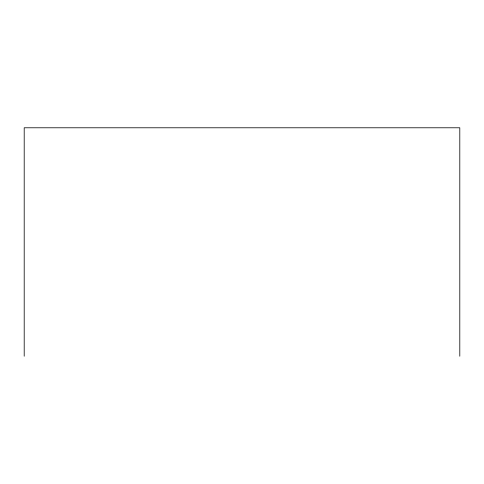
<?xml version="1.0" encoding="UTF-8"?>
<svg xmlns="http://www.w3.org/2000/svg" width="484" height="484" viewBox="0 0 484 484"><rect width="100%" height="100%" fill="white"/><g stroke="black" fill="none" stroke-linecap="round" stroke-linejoin="round"><path stroke-width="0.73" d="M459.8 356.218L459.8 127.782L24.2 127.782L24.2 356.218"/></g></svg>
